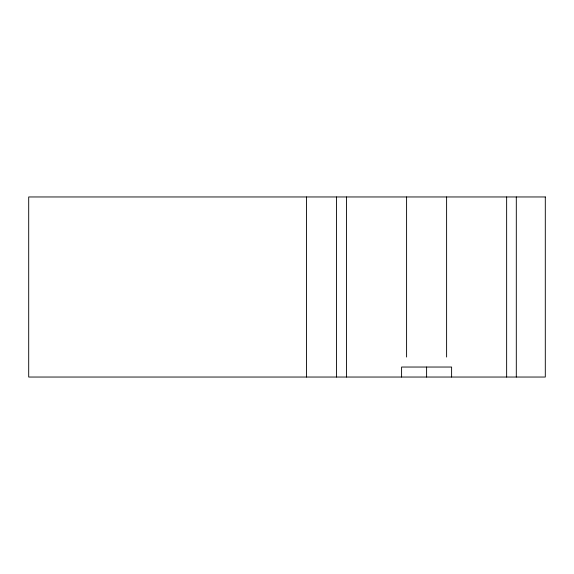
<?xml version="1.0" encoding="UTF-8"?>
<svg xmlns="http://www.w3.org/2000/svg" width="574" height="574" viewBox="0 0 574 574"><rect width="100%" height="100%" fill="white"/><g stroke="black" fill="none" stroke-linecap="round" stroke-linejoin="round"><path stroke-width="0.86" d="M516.306 196.961L516.306 377.039M506.641 196.961L506.641 377.039M451.609 377.039L451.609 367.037L401.592 367.037L401.592 377.039M446.608 196.961L446.608 357.035M426.604 367.037L426.604 377.039M406.593 196.961L406.593 357.035M346.56 196.961L346.56 377.039M336.558 196.961L336.558 377.039M306.545 196.961L306.545 377.039M545.3 196.961L28.7 196.961L28.7 377.039L545.3 377.039L545.3 196.961"/></g></svg>
